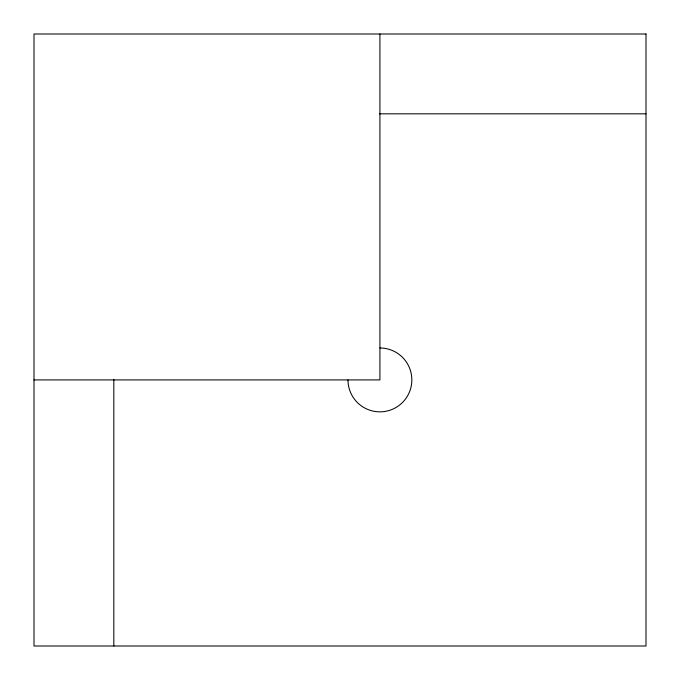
<?xml version="1.0" encoding="UTF-8"?>
<svg xmlns="http://www.w3.org/2000/svg" width="680" height="680" viewBox="0 0 680 680"><rect width="100%" height="100%" fill="white"/><g stroke="black" fill="none" stroke-linecap="round" stroke-linejoin="round"><path stroke-width="1.02" d="M379.38 113.823L646 113.823M34 379.916L379.916 379.916L379.916 34M113.823 379.38L113.823 646M379.916 347.981A31.934 31.934 0 0 1 411.842 379.916A31.934 31.934 0 0 1 379.916 411.842A31.934 31.934 0 0 1 347.981 379.916M646 34L34 34L34 646L646 646L646 34"/></g></svg>
